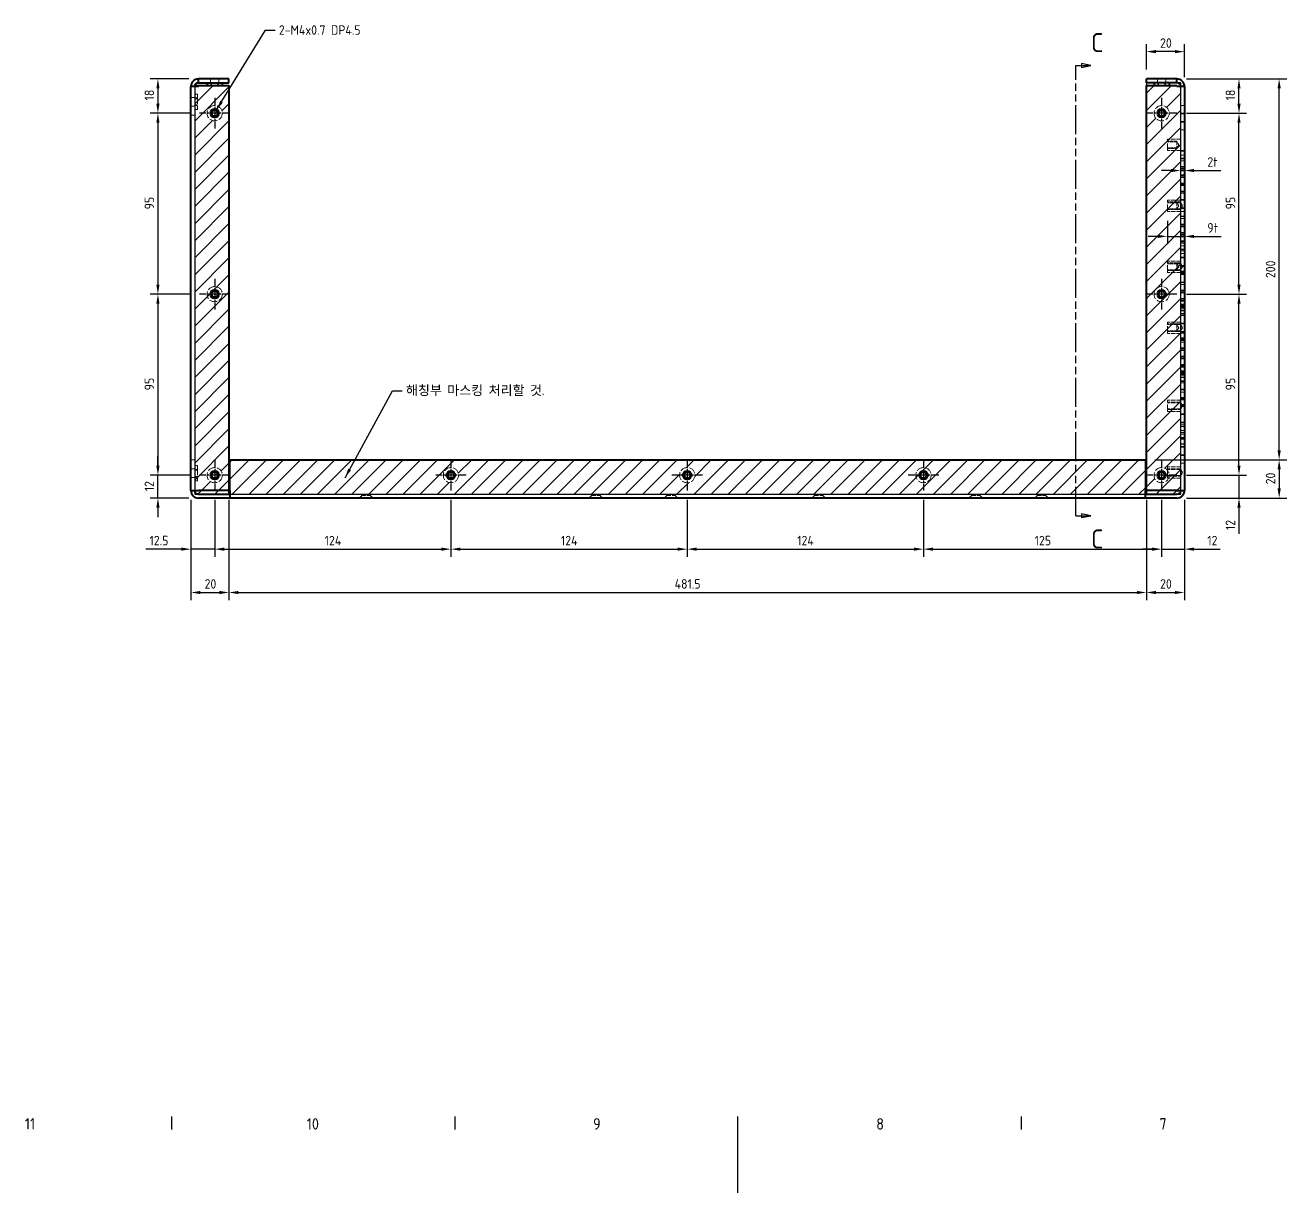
# Model space of a CAD drawing. Header units: millimetres. Extents: x 0 to 2378, y 0 to 1682.
# Drawn here: x 815 to 1477, y 0 to 613 of the extents above; entities that cross this region are included whole.
import ezdxf

# ---------------------------------------------------------------- set-up
doc = ezdxf.new("R2010")
doc.units = ezdxf.units.MM
doc.header["$LTSCALE"] = 2
for name, pattern in [('CHAIN', [0.3543, 0.2362, -0.0295, 0.0591, -0.0295]), ('DASHED', [0.2067, 0.1654, -0.0413]), ('DOUBLE_DASH_CHAIN', [1.2403, 0.6614, -0.0827, 0.1654, -0.0827, 0.1654, -0.0827])]:
    doc.linetypes.add(name, pattern=pattern)
doc.layers.get('0').update_dxf_attribs({"color": 3, "lineweight": 25})
for name, color, linetype, lineweight in [('가려진 것(ISO)', 2, 'DASHED', 18), ('가시적인 것(ISO)', 3, 'Continuous', 40), ('가시적인 좁은 것(ISO)', 3, 'Continuous', 35), ('경계(ISO)', 7, 'Continuous', 25), ('기호(ISO)', 5, 'Continuous', 25), ('단면선(ISO)', 7, 'CHAIN', 25), ('스케치 형상(ISO)', 3, 'Continuous', 25), ('중심 표식(ISO)', 1, 'Continuous', 25), ('치수(ISO)', 2, 'Continuous', 25), ('해치(ISO)', 7, 'Continuous', 18)]:
    doc.layers.add(name, color=color, linetype=linetype, lineweight=lineweight)
doc.styles.add('문자 텍스트_PSTEK_POSCO', font='isocp.shx')
doc.styles.add('부품번호텍스트_PSTEK_POSCO', font='isocp.shx')
doc.styles.add('치수 텍스트_PSTEK_POSCO', font='isocp.shx')
doc.dimstyles.new('치수_PSTEK_POSCO', dxfattribs={"dimscale": 2, "dimtxt": 2.5, "dimasz": 2.5, "dimexe": 2, "dimexo": 2.5, "dimgap": 1, "dimtad": 1, "dimrnd": 1e-08, "dimdsep": 46, "dimtxsty": '치수 텍스트_PSTEK_POSCO', "dimcen": 0.09, "dimdle": 10, "dimclrd": 7, "dimclre": 7, "dimclrt": 2, "dimadec": 1, "dimazin": 2, "dimtfac": 1, "dimtmove": 0, "dimatfit": 3, "dimfxl": 0, "dimtolj": 1, "dimlwd": -1, "dimlwe": -1, "dimarcsym": 0})
doc.dimstyles.new('치수_PSTEK_POSCO$7', dxfattribs={"dimscale": 2, "dimtxt": 2.5, "dimasz": 2.5, "dimexe": 2, "dimexo": 2.5, "dimgap": 1, "dimtad": 1, "dimrnd": 1e-08, "dimdsep": 46, "dimtxsty": '치수 텍스트_PSTEK_POSCO', "dimcen": 0.09, "dimdle": 10, "dimclrd": 7, "dimclre": 7, "dimclrt": 2, "dimadec": 1, "dimazin": 2, "dimtfac": 1, "dimtmove": 0, "dimatfit": 3, "dimfxl": 0, "dimtolj": 1, "dimlwd": -1, "dimlwe": -1, "dimarcsym": 0})
pattern_1 = [(45, (0, 0), (-4.490128, 4.490128), [])]

# ---------------------------------------------------------------- blocks, each defined once
blk = doc.blocks.new('경계 Default Border')
at = {"layer": '경계(ISO)'}
for p, q in [((445.88, 20), (445.88, 16.6)), ((520.19, 20), (520.19, 16.6)), ((668.81, 20), (668.81, 16.6))]:
    blk.add_line(p, q, dxfattribs=at)
at = {"layer": '경계(ISO)', "flags": 128}
blk.add_lwpolyline([(594.5, 0), (594.5, 20)], dxfattribs=at)
at = {"layer": '경계(ISO)', "color": 2, "char_height": 3, "attachment_point": 7, "style": '문자 텍스트_PSTEK_POSCO'}
for s, insert in [('11', (407.37, 16.6)), ('10', (481.35, 16.57)), ('9', (556.49, 16.57)), ('8', (630.8, 16.57)), ('7', (705.11, 16.59))]:
    blk.add_mtext(s, dxfattribs=dict(at, insert=insert))
blk = doc.blocks.new('*D49')
at = {"layer": 'Defpoints', "color": 0}
for p in [(905.87, 584.72), (884.58, 566.72), (906.37, 566.72)]:
    blk.add_point(p, dxfattribs=at)
at = {"layer": '치수(ISO)', "color": 7}
for p, q in [((900.87, 584.72), (880.58, 584.72)), ((884.58, 579.72), (884.58, 571.72)), ((901.37, 566.72), (880.58, 566.72))]:
    blk.add_line(p, q, dxfattribs=at)
for points in [[(883.75, 579.72), (885.42, 579.72), (884.58, 584.72)], [(883.75, 571.72), (885.42, 571.72), (884.58, 566.72)]]:
    blk.add_solid(points, dxfattribs=at)
at = {"layer": '치수(ISO)', "color": 2, "insert": (880.08, 573.47), "char_height": 5, "attachment_point": 4, "rotation": 90, "style": '치수 텍스트_PSTEK_POSCO'}
blk.add_mtext('\\A1;18', dxfattribs=at)
blk = doc.blocks.new('*D50')
at = {"layer": 'Defpoints', "color": 0}
for p in [(906.37, 566.72), (884.58, 471.72), (906.37, 471.72)]:
    blk.add_point(p, dxfattribs=at)
at = {"layer": '치수(ISO)', "color": 7}
for p, q in [((901.37, 566.72), (880.58, 566.72)), ((884.58, 561.72), (884.58, 476.72)), ((901.37, 471.72), (880.58, 471.72))]:
    blk.add_line(p, q, dxfattribs=at)
for points in [[(883.75, 561.72), (885.42, 561.72), (884.58, 566.72)], [(883.75, 476.72), (885.42, 476.72), (884.58, 471.72)]]:
    blk.add_solid(points, dxfattribs=at)
at = {"layer": '치수(ISO)', "color": 2, "insert": (880.08, 516.26), "char_height": 5, "attachment_point": 4, "rotation": 90, "style": '치수 텍스트_PSTEK_POSCO'}
blk.add_mtext('\\A1;95', dxfattribs=at)
blk = doc.blocks.new('*D51')
at = {"layer": 'Defpoints', "color": 0}
for p in [(906.37, 471.72), (884.58, 376.72), (906.37, 376.72)]:
    blk.add_point(p, dxfattribs=at)
at = {"layer": '치수(ISO)', "color": 7}
for p, q in [((901.37, 471.72), (880.58, 471.72)), ((884.58, 466.72), (884.58, 381.72)), ((901.37, 376.72), (880.58, 376.72))]:
    blk.add_line(p, q, dxfattribs=at)
for points in [[(883.75, 466.72), (885.42, 466.72), (884.58, 471.72)], [(883.75, 381.72), (885.42, 381.72), (884.58, 376.72)]]:
    blk.add_solid(points, dxfattribs=at)
at = {"layer": '치수(ISO)', "color": 2, "insert": (880.08, 421.26), "char_height": 5, "attachment_point": 4, "rotation": 90, "style": '치수 텍스트_PSTEK_POSCO'}
blk.add_mtext('\\A1;95', dxfattribs=at)
blk = doc.blocks.new('*D52')
at = {"layer": 'Defpoints', "color": 0}
for p in [(884.58, 376.72), (906.37, 376.72), (905.87, 364.72)]:
    blk.add_point(p, dxfattribs=at)
at = {"layer": '치수(ISO)', "color": 7}
for p, q in [((884.58, 381.72), (884.58, 386.72)), ((901.37, 376.72), (880.58, 376.72)), ((884.58, 364.72), (884.58, 376.72)), ((900.87, 364.72), (880.58, 364.72)), ((884.58, 359.72), (884.58, 354.72))]:
    blk.add_line(p, q, dxfattribs=at)
for points in [[(883.75, 381.72), (885.42, 381.72), (884.58, 376.72)], [(883.75, 359.72), (885.42, 359.72), (884.58, 364.72)]]:
    blk.add_solid(points, dxfattribs=at)
at = {"layer": '치수(ISO)', "color": 2, "insert": (880.08, 368.32), "char_height": 5, "attachment_point": 4, "rotation": 90, "style": '치수 텍스트_PSTEK_POSCO'}
blk.add_mtext('\\A1;12', dxfattribs=at)
blk = doc.blocks.new('*D53')
at = {"layer": 'Defpoints', "color": 0}
for p in [(901.87, 368.72), (914.37, 368.72), (914.37, 337.87)]:
    blk.add_point(p, dxfattribs=at)
at = {"layer": '치수(ISO)', "color": 7}
for p, q in [((901.87, 363.72), (901.87, 333.87)), ((914.37, 363.72), (914.37, 333.87)), ((896.87, 337.87), (878.16, 337.87)), ((914.37, 337.87), (901.87, 337.87)), ((919.37, 337.87), (924.37, 337.87))]:
    blk.add_line(p, q, dxfattribs=at)
for points in [[(896.87, 338.71), (896.87, 337.04), (901.87, 337.87)], [(919.37, 338.71), (919.37, 337.04), (914.37, 337.87)]]:
    blk.add_solid(points, dxfattribs=at)
at = {"layer": '치수(ISO)', "color": 2, "insert": (880.16, 342.37), "char_height": 5, "attachment_point": 4, "style": '치수 텍스트_PSTEK_POSCO'}
blk.add_mtext('\\A1;12.5', dxfattribs=at)
blk = doc.blocks.new('*D54')
at = {"layer": 'Defpoints', "color": 0}
for p in [(914.37, 368.72), (1038.37, 368.72), (1038.37, 337.87)]:
    blk.add_point(p, dxfattribs=at)
at = {"layer": '치수(ISO)', "color": 7}
for p, q in [((914.37, 363.72), (914.37, 333.87)), ((1038.37, 363.72), (1038.37, 333.87)), ((919.37, 337.87), (1033.37, 337.87))]:
    blk.add_line(p, q, dxfattribs=at)
for points in [[(919.37, 338.71), (919.37, 337.04), (914.37, 337.87)], [(1033.37, 338.71), (1033.37, 337.04), (1038.37, 337.87)]]:
    blk.add_solid(points, dxfattribs=at)
at = {"layer": '치수(ISO)', "color": 2, "insert": (972.12, 342.37), "char_height": 5, "attachment_point": 4, "style": '치수 텍스트_PSTEK_POSCO'}
blk.add_mtext('\\A1;124', dxfattribs=at)
blk = doc.blocks.new('*D55')
at = {"layer": 'Defpoints', "color": 0}
for p in [(1038.37, 368.72), (1162.37, 368.72), (1162.37, 337.87)]:
    blk.add_point(p, dxfattribs=at)
at = {"layer": '치수(ISO)', "color": 7}
for p, q in [((1038.37, 363.72), (1038.37, 333.87)), ((1162.37, 363.72), (1162.37, 333.87)), ((1043.37, 337.87), (1157.37, 337.87))]:
    blk.add_line(p, q, dxfattribs=at)
for points in [[(1043.37, 338.71), (1043.37, 337.04), (1038.37, 337.87)], [(1157.37, 338.71), (1157.37, 337.04), (1162.37, 337.87)]]:
    blk.add_solid(points, dxfattribs=at)
at = {"layer": '치수(ISO)', "color": 2, "insert": (1096.12, 342.37), "char_height": 5, "attachment_point": 4, "style": '치수 텍스트_PSTEK_POSCO'}
blk.add_mtext('\\A1;124', dxfattribs=at)
blk = doc.blocks.new('*D56')
at = {"layer": 'Defpoints', "color": 0}
for p in [(1162.37, 368.72), (1286.37, 368.72), (1286.37, 337.87)]:
    blk.add_point(p, dxfattribs=at)
at = {"layer": '치수(ISO)', "color": 7}
for p, q in [((1162.37, 363.72), (1162.37, 333.87)), ((1286.37, 363.72), (1286.37, 333.87)), ((1167.37, 337.87), (1281.37, 337.87))]:
    blk.add_line(p, q, dxfattribs=at)
for points in [[(1167.37, 338.71), (1167.37, 337.04), (1162.37, 337.87)], [(1281.37, 338.71), (1281.37, 337.04), (1286.37, 337.87)]]:
    blk.add_solid(points, dxfattribs=at)
at = {"layer": '치수(ISO)', "color": 2, "insert": (1220.12, 342.37), "char_height": 5, "attachment_point": 4, "style": '치수 텍스트_PSTEK_POSCO'}
blk.add_mtext('\\A1;124', dxfattribs=at)
blk = doc.blocks.new('*D57')
at = {"layer": 'Defpoints', "color": 0}
for p in [(1286.37, 368.72), (1411.37, 368.72), (1411.37, 337.87)]:
    blk.add_point(p, dxfattribs=at)
at = {"layer": '치수(ISO)', "color": 7}
for p, q in [((1286.37, 363.72), (1286.37, 333.87)), ((1411.37, 363.72), (1411.37, 333.87)), ((1291.37, 337.87), (1406.37, 337.87))]:
    blk.add_line(p, q, dxfattribs=at)
for points in [[(1291.37, 338.71), (1291.37, 337.04), (1286.37, 337.87)], [(1406.37, 338.71), (1406.37, 337.04), (1411.37, 337.87)]]:
    blk.add_solid(points, dxfattribs=at)
at = {"layer": '치수(ISO)', "color": 2, "insert": (1344.77, 342.37), "char_height": 5, "attachment_point": 4, "style": '치수 텍스트_PSTEK_POSCO'}
blk.add_mtext('\\A1;125', dxfattribs=at)
blk = doc.blocks.new('*D58')
at = {"layer": 'Defpoints', "color": 0}
for p in [(1419.37, 376.72), (1451.98, 376.72), (1419.37, 364.72)]:
    blk.add_point(p, dxfattribs=at)
at = {"layer": '치수(ISO)', "color": 7}
for p, q in [((1451.98, 381.72), (1451.98, 386.72)), ((1424.37, 376.72), (1455.98, 376.72)), ((1451.98, 376.72), (1451.98, 364.72)), ((1424.37, 364.72), (1455.98, 364.72)), ((1451.98, 359.72), (1451.98, 345.92))]:
    blk.add_line(p, q, dxfattribs=at)
for points in [[(1451.15, 381.72), (1452.81, 381.72), (1451.98, 376.72)], [(1451.15, 359.72), (1452.81, 359.72), (1451.98, 364.72)]]:
    blk.add_solid(points, dxfattribs=at)
at = {"layer": '치수(ISO)', "color": 2, "insert": (1447.48, 347.92), "char_height": 5, "attachment_point": 4, "rotation": 90, "style": '치수 텍스트_PSTEK_POSCO'}
blk.add_mtext('\\A1;12', dxfattribs=at)
blk = doc.blocks.new('*D59')
at = {"layer": 'Defpoints', "color": 0}
for p in [(1419.37, 471.72), (1451.98, 471.72), (1419.37, 376.72)]:
    blk.add_point(p, dxfattribs=at)
at = {"layer": '치수(ISO)', "color": 7}
for p, q in [((1424.37, 471.72), (1455.98, 471.72)), ((1451.98, 381.72), (1451.98, 466.72)), ((1424.37, 376.72), (1455.98, 376.72))]:
    blk.add_line(p, q, dxfattribs=at)
for points in [[(1451.15, 466.72), (1452.81, 466.72), (1451.98, 471.72)], [(1451.15, 381.72), (1452.81, 381.72), (1451.98, 376.72)]]:
    blk.add_solid(points, dxfattribs=at)
at = {"layer": '치수(ISO)', "color": 2, "insert": (1447.48, 421.26), "char_height": 5, "attachment_point": 4, "rotation": 90, "style": '치수 텍스트_PSTEK_POSCO'}
blk.add_mtext('\\A1;95', dxfattribs=at)
blk = doc.blocks.new('*D60')
at = {"layer": 'Defpoints', "color": 0}
for p in [(1419.37, 566.72), (1451.98, 566.72), (1419.37, 471.72)]:
    blk.add_point(p, dxfattribs=at)
at = {"layer": '치수(ISO)', "color": 7}
for p, q in [((1424.37, 566.72), (1455.98, 566.72)), ((1451.98, 476.72), (1451.98, 561.72)), ((1424.37, 471.72), (1455.98, 471.72))]:
    blk.add_line(p, q, dxfattribs=at)
for points in [[(1451.15, 561.72), (1452.81, 561.72), (1451.98, 566.72)], [(1451.15, 476.72), (1452.81, 476.72), (1451.98, 471.72)]]:
    blk.add_solid(points, dxfattribs=at)
at = {"layer": '치수(ISO)', "color": 2, "insert": (1447.48, 516.26), "char_height": 5, "attachment_point": 4, "rotation": 90, "style": '치수 텍스트_PSTEK_POSCO'}
blk.add_mtext('\\A1;95', dxfattribs=at)
blk = doc.blocks.new('*D61')
at = {"layer": 'Defpoints', "color": 0}
for p in [(1419.37, 584.72), (1451.98, 584.72), (1419.37, 566.72)]:
    blk.add_point(p, dxfattribs=at)
at = {"layer": '치수(ISO)', "color": 7}
for p, q in [((1424.37, 584.72), (1455.98, 584.72)), ((1451.98, 571.72), (1451.98, 579.72)), ((1424.37, 566.72), (1455.98, 566.72))]:
    blk.add_line(p, q, dxfattribs=at)
for points in [[(1451.15, 579.72), (1452.81, 579.72), (1451.98, 584.72)], [(1451.15, 571.72), (1452.81, 571.72), (1451.98, 566.72)]]:
    blk.add_solid(points, dxfattribs=at)
at = {"layer": '치수(ISO)', "color": 2, "insert": (1447.48, 573.47), "char_height": 5, "attachment_point": 4, "rotation": 90, "style": '치수 텍스트_PSTEK_POSCO'}
blk.add_mtext('\\A1;18', dxfattribs=at)
blk = doc.blocks.new('*D62')
at = {"layer": 'Defpoints', "color": 0}
for p in [(1402.87, 384.72), (1419.37, 364.72), (1473.05, 364.72)]:
    blk.add_point(p, dxfattribs=at)
at = {"layer": '치수(ISO)', "color": 7}
for p, q in [((1407.87, 384.72), (1477.05, 384.72)), ((1473.05, 379.72), (1473.05, 369.72)), ((1424.37, 364.72), (1477.05, 364.72))]:
    blk.add_line(p, q, dxfattribs=at)
for points in [[(1472.22, 379.72), (1473.89, 379.72), (1473.05, 384.72)], [(1472.22, 369.72), (1473.89, 369.72), (1473.05, 364.72)]]:
    blk.add_solid(points, dxfattribs=at)
at = {"layer": '치수(ISO)', "color": 2, "insert": (1468.55, 371.9), "char_height": 5, "attachment_point": 4, "rotation": 90, "style": '치수 텍스트_PSTEK_POSCO'}
blk.add_mtext('\\A1;20', dxfattribs=at)
blk = doc.blocks.new('*D63')
at = {"layer": 'Defpoints', "color": 0}
for p in [(1419.37, 584.72), (1473.05, 584.72), (1402.87, 384.72)]:
    blk.add_point(p, dxfattribs=at)
at = {"layer": '치수(ISO)', "color": 7}
for p, q in [((1424.37, 584.72), (1477.05, 584.72)), ((1473.05, 389.72), (1473.05, 579.72)), ((1407.87, 384.72), (1477.05, 384.72))]:
    blk.add_line(p, q, dxfattribs=at)
for points in [[(1472.22, 579.72), (1473.89, 579.72), (1473.05, 584.72)], [(1472.22, 389.72), (1473.89, 389.72), (1473.05, 384.72)]]:
    blk.add_solid(points, dxfattribs=at)
at = {"layer": '치수(ISO)', "color": 2, "insert": (1468.55, 480.15), "char_height": 5, "attachment_point": 4, "rotation": 90, "style": '치수 텍스트_PSTEK_POSCO'}
blk.add_mtext('\\A1;200', dxfattribs=at)
blk = doc.blocks.new('*D64')
at = {"layer": 'Defpoints', "color": 0}
for p in [(1411.37, 368.72), (1423.37, 368.72), (1411.37, 337.87)]:
    blk.add_point(p, dxfattribs=at)
at = {"layer": '치수(ISO)', "color": 7}
for p, q in [((1411.37, 363.72), (1411.37, 333.87)), ((1423.37, 363.72), (1423.37, 333.87)), ((1406.37, 337.87), (1401.37, 337.87)), ((1411.37, 337.87), (1423.37, 337.87)), ((1428.37, 337.87), (1442.17, 337.87))]:
    blk.add_line(p, q, dxfattribs=at)
for points in [[(1406.37, 338.71), (1406.37, 337.04), (1411.37, 337.87)], [(1428.37, 338.71), (1428.37, 337.04), (1423.37, 337.87)]]:
    blk.add_solid(points, dxfattribs=at)
at = {"layer": '치수(ISO)', "color": 2, "insert": (1435.37, 342.37), "char_height": 5, "attachment_point": 4, "style": '치수 텍스트_PSTEK_POSCO'}
blk.add_mtext('\\A1;12', dxfattribs=at)
blk = doc.blocks.new('*D65')
at = {"layer": 'Defpoints', "color": 0}
for p in [(901.87, 368.72), (921.87, 368.72), (921.87, 315.12)]:
    blk.add_point(p, dxfattribs=at)
at = {"layer": '치수(ISO)', "color": 7}
for p, q in [((901.87, 363.72), (901.87, 311.12)), ((921.87, 363.72), (921.87, 311.12)), ((906.87, 315.12), (916.87, 315.12))]:
    blk.add_line(p, q, dxfattribs=at)
for points in [[(906.87, 315.95), (906.87, 314.29), (901.87, 315.12)], [(916.87, 315.95), (916.87, 314.29), (921.87, 315.12)]]:
    blk.add_solid(points, dxfattribs=at)
at = {"layer": '치수(ISO)', "color": 2, "insert": (909.06, 319.62), "char_height": 5, "attachment_point": 4, "style": '치수 텍스트_PSTEK_POSCO'}
blk.add_mtext('\\A1;20', dxfattribs=at)
blk = doc.blocks.new('*D66')
at = {"layer": 'Defpoints', "color": 0}
for p in [(921.87, 368.72), (1403.37, 368.72), (1403.37, 315.12)]:
    blk.add_point(p, dxfattribs=at)
at = {"layer": '치수(ISO)', "color": 7}
for p, q in [((921.87, 363.72), (921.87, 311.12)), ((1403.37, 363.72), (1403.37, 311.12)), ((926.87, 315.12), (1398.37, 315.12))]:
    blk.add_line(p, q, dxfattribs=at)
for points in [[(926.87, 315.95), (926.87, 314.29), (921.87, 315.12)], [(1398.37, 315.95), (1398.37, 314.29), (1403.37, 315.12)]]:
    blk.add_solid(points, dxfattribs=at)
at = {"layer": '치수(ISO)', "color": 2, "insert": (1155.77, 319.62), "char_height": 5, "attachment_point": 4, "style": '치수 텍스트_PSTEK_POSCO'}
blk.add_mtext('\\A1;481.5', dxfattribs=at)
blk = doc.blocks.new('*D67')
at = {"layer": 'Defpoints', "color": 0}
for p in [(1403.37, 368.72), (1423.37, 368.72), (1423.37, 315.12)]:
    blk.add_point(p, dxfattribs=at)
at = {"layer": '치수(ISO)', "color": 7}
for p, q in [((1403.37, 363.72), (1403.37, 311.12)), ((1423.37, 363.72), (1423.37, 311.12)), ((1408.37, 315.12), (1418.37, 315.12))]:
    blk.add_line(p, q, dxfattribs=at)
for points in [[(1408.37, 315.95), (1408.37, 314.29), (1403.37, 315.12)], [(1418.37, 315.95), (1418.37, 314.29), (1423.37, 315.12)]]:
    blk.add_solid(points, dxfattribs=at)
at = {"layer": '치수(ISO)', "color": 2, "insert": (1410.56, 319.62), "char_height": 5, "attachment_point": 4, "style": '치수 텍스트_PSTEK_POSCO'}
blk.add_mtext('\\A1;20', dxfattribs=at)
blk = doc.blocks.new('*D138')
at = {"layer": 'Defpoints', "color": 0}
for p in [(1421.37, 582.72), (1423.37, 580.72), (1423.37, 536.63)]:
    blk.add_point(p, dxfattribs=at)
at = {"layer": '치수(ISO)', "color": 7}
for p, q in [((1416.37, 536.63), (1411.37, 536.63)), ((1421.37, 536.63), (1423.37, 536.63)), ((1428.37, 536.63), (1442.5, 536.63))]:
    blk.add_line(p, q, dxfattribs=at)
for points in [[(1416.37, 537.47), (1416.37, 535.8), (1421.37, 536.63)], [(1428.37, 537.47), (1428.37, 535.8), (1423.37, 536.63)]]:
    blk.add_solid(points, dxfattribs=at)
at = {"layer": '치수(ISO)', "color": 2, "insert": (1435.37, 541.13), "char_height": 5, "attachment_point": 4, "style": '치수 텍스트_PSTEK_POSCO'}
blk.add_mtext('\\A1;2t', dxfattribs=at)
blk = doc.blocks.new('*D139')
at = {"layer": 'Defpoints', "color": 0}
for p in [(1403.37, 599.06), (1403.37, 584.72), (1423.37, 580.72)]:
    blk.add_point(p, dxfattribs=at)
at = {"layer": '치수(ISO)', "color": 7}
for p, q in [((1403.37, 589.72), (1403.37, 603.06)), ((1423.37, 585.72), (1423.37, 603.06)), ((1418.37, 599.06), (1408.37, 599.06))]:
    blk.add_line(p, q, dxfattribs=at)
for points in [[(1408.37, 599.89), (1408.37, 598.22), (1403.37, 599.06)], [(1418.37, 599.89), (1418.37, 598.22), (1423.37, 599.06)]]:
    blk.add_solid(points, dxfattribs=at)
at = {"layer": '치수(ISO)', "color": 2, "insert": (1410.56, 603.56), "char_height": 5, "attachment_point": 4, "style": '치수 텍스트_PSTEK_POSCO'}
blk.add_mtext('\\A1;20', dxfattribs=at)
blk = doc.blocks.new('*D140')
at = {"layer": 'Defpoints', "color": 0}
for p in [(1414.37, 515.17), (1423.37, 502.05), (1423.37, 497.68)]:
    blk.add_point(p, dxfattribs=at)
at = {"layer": '치수(ISO)', "color": 7}
for p, q in [((1414.37, 510.17), (1414.37, 498.05)), ((1409.37, 502.05), (1404.37, 502.05)), ((1414.37, 502.05), (1423.37, 502.05)), ((1428.37, 502.05), (1442.58, 502.05))]:
    blk.add_line(p, q, dxfattribs=at)
for points in [[(1409.37, 502.89), (1409.37, 501.22), (1414.37, 502.05)], [(1428.37, 502.89), (1428.37, 501.22), (1423.37, 502.05)]]:
    blk.add_solid(points, dxfattribs=at)
at = {"layer": '치수(ISO)', "color": 2, "insert": (1435.37, 506.55), "char_height": 5, "attachment_point": 4, "style": '치수 텍스트_PSTEK_POSCO'}
blk.add_mtext('\\A1;9t', dxfattribs=at)
blk = doc.blocks.new('2dTransSection0')
at = {"layer": '단면선(ISO)', "linetype": 'DOUBLE_DASH_CHAIN', "ltscale": 5.765421}
blk.add_line((683.15, 177.71), (683.15, 295.9), dxfattribs=at)
at = {"layer": '단면선(ISO)', "linetype": 'Continuous'}
for p, q in [((683.15, 292.13), (683.15, 295.9)), ((683.15, 295.9), (684.65, 295.9)), ((687.15, 295.9), (684.65, 296.4)), ((684.65, 296.4), (684.65, 295.4)), ((684.65, 295.9), (687.15, 295.9)), ((684.65, 295.4), (687.15, 295.9)), ((683.15, 177.71), (683.15, 181.49)), ((683.15, 177.71), (684.65, 177.71)), ((687.15, 177.71), (684.65, 178.21)), ((684.65, 178.21), (684.65, 177.21)), ((684.65, 177.71), (687.15, 177.71)), ((684.65, 177.21), (687.15, 177.71))]:
    blk.add_line(p, q, dxfattribs=at)
at = {"layer": '단면선(ISO)', "linetype": 'Continuous', "flags": 128}
for points in [[(684.65, 295.4), (687.15, 295.9)], [(684.65, 177.21), (687.15, 177.71)]]:
    blk.add_lwpolyline(points, dxfattribs=at)
at = {"layer": '단면선(ISO)'}
for points in [[(684.65, 295.4), (687.15, 295.9), (684.65, 296.4), (684.65, 295.4)], [(684.65, 177.21), (687.15, 177.71), (684.65, 178.21), (684.65, 177.21)]]:
    blk.add_solid(points, dxfattribs=at)
at = {"layer": '단면선(ISO)', "char_height": 5, "attachment_point": 7, "style": '부품번호텍스트_PSTEK_POSCO'}
for insert in [(687.17, 299.4), (687.17, 169.11)]:
    blk.add_mtext('C', dxfattribs=dict(at, insert=insert))

msp = doc.modelspace()

# ---------------------------------------------------------------- hatches: boundary and pattern name
at = {"layer": '해치(ISO)'}
h = msp.add_hatch(dxfattribs=at)
h.set_pattern_fill('ANSI31', color=1, scale=50.8, style=0)
h.set_pattern_definition(pattern_1)
edge = h.paths.add_edge_path(flags=0)
edge.add_arc((914.371, 376.72), 4, 0, 360)
edge = h.paths.add_edge_path(flags=0)
edge.add_arc((914.371, 566.72), 4, 0, 360)
h.paths.add_polyline_path([(921.871, 581.305), (903.871, 581.305), (903.871, 366.72), (921.871, 366.72)])
h = msp.add_hatch(dxfattribs=at)
h.set_pattern_fill('ANSI31', color=1, scale=50.8, style=0)
h.set_pattern_definition(pattern_1)
edge = h.paths.add_edge_path(flags=0)
edge.add_arc((1411.371, 566.72), 4, 0, 360)
edge = h.paths.add_edge_path(flags=0)
edge.add_arc((1411.371, 376.72), 4, 0, 360)
h.paths.add_polyline_path([(1403.371, 581.305), (1403.371, 366.72), (1421.371, 366.72), (1421.371, 580.72), (1419.371, 580.72), (1419.371, 581.305)])
h = msp.add_hatch(dxfattribs=at)
h.set_pattern_fill('ANSI31', color=1, scale=50.8, style=0)
h.set_pattern_definition(pattern_1)
edge = h.paths.add_edge_path(flags=0)
edge.add_arc((1162.371, 376.72), 4, 0, 360)
edge = h.paths.add_edge_path(flags=0)
edge.add_arc((1038.371, 376.72), 4, 0, 360)
h.paths.add_polyline_path([(921.871, 366.72), (1403.371, 366.72), (1403.371, 384.72), (921.871, 384.72)])

# ---------------------------------------------------------------- linework, layer by layer
at = {"layer": '가려진 것(ISO)', "ltscale": 1.904597}
for p, q in [((912.121, 582.72), (912.121, 584.72)), ((916.621, 582.72), (916.621, 584.72)), ((1409.121, 582.72), (1409.121, 584.72)), ((1413.621, 582.72), (1413.621, 584.72)), ((903.871, 574.97), (901.871, 574.97)), ((903.871, 570.47), (901.871, 570.47)), ((1421.371, 570.72), (1423.371, 570.72)), ((901.871, 565.72), (903.871, 565.72)), ((1421.371, 566.72), (1423.371, 566.72)), ((1421.371, 566.39), (1423.371, 566.39)), ((1421.371, 562.39), (1423.371, 562.39)), ((1421.371, 562.06), (1423.371, 562.06)), ((1421.371, 558.06), (1423.371, 558.06)), ((1421.371, 547.07), (1423.371, 547.07)), ((1423.371, 546.72), (1421.371, 546.72)), ((1423.371, 544.72), (1421.371, 544.72)), ((1421.371, 543.07), (1423.371, 543.07)), ((1421.371, 542.74), (1423.371, 542.74)), ((1421.371, 541.72), (1423.371, 541.72)), ((1421.371, 538.74), (1423.371, 538.74)), ((1421.371, 538.41), (1423.371, 538.41)), ((1421.371, 537.72), (1423.371, 537.72)), ((1421.371, 537.39), (1423.371, 537.39)), ((1421.371, 534.41), (1423.371, 534.41)), ((1421.371, 534.08), (1423.371, 534.08)), ((1421.371, 533.39), (1423.371, 533.39)), ((1421.371, 533.06), (1423.371, 533.06)), ((1421.371, 530.08), (1423.371, 530.08)), ((1421.371, 529.75), (1423.371, 529.75)), ((1423.371, 529.72), (1421.371, 529.72)), ((1421.371, 529.06), (1423.371, 529.06)), ((1421.371, 528.73), (1423.371, 528.73)), ((1423.371, 528.72), (1421.371, 528.72)), ((1421.371, 525.75), (1423.371, 525.75)), ((1421.371, 525.42), (1423.371, 525.42)), ((1421.371, 524.73), (1423.371, 524.73)), ((1423.371, 524.7), (1421.371, 524.7)), ((1421.371, 520.12), (1419.371, 520.12)), ((1421.371, 519.741), (1419.371, 519.741)), ((1421.371, 516.499), (1419.371, 516.499)), ((1421.371, 521.42), (1423.371, 521.42)), ((1421.371, 521.09), (1423.371, 521.09)), ((1421.371, 517.09), (1423.371, 517.09)), ((1421.371, 516.76), (1423.371, 516.76)), ((1419.371, 516.12), (1421.371, 516.12)), ((1423.371, 515.12), (1421.371, 515.12)), ((1421.371, 512.76), (1423.371, 512.76)), ((1421.371, 512.43), (1423.371, 512.43)), ((1421.371, 511.41), (1423.371, 511.41)), ((1421.371, 508.43), (1423.371, 508.43)), ((1421.371, 508.1), (1423.371, 508.1)), ((1421.371, 507.41), (1423.371, 507.41)), ((1421.371, 507.08), (1423.371, 507.08)), ((1421.371, 504.1), (1423.371, 504.1)), ((1421.371, 503.77), (1423.371, 503.77)), ((1421.371, 503.08), (1423.371, 503.08)), ((1421.371, 502.75), (1423.371, 502.75)), ((1421.371, 499.77), (1423.371, 499.77)), ((1421.371, 499.44), (1423.371, 499.44)), ((1421.371, 498.75), (1423.371, 498.75)), ((1421.371, 498.42), (1423.371, 498.42)), ((1423.371, 497.12), (1421.371, 497.12)), ((1421.371, 495.44), (1423.371, 495.44)), ((1421.371, 495.11), (1423.371, 495.11)), ((1421.371, 494.42), (1423.371, 494.42)), ((1423.371, 493.1), (1421.371, 493.1)), ((1421.371, 491.11), (1423.371, 491.11)), ((1421.371, 490.78), (1423.371, 490.78)), ((1421.371, 488.12), (1419.371, 488.12)), ((1421.371, 487.741), (1419.371, 487.741)), ((1421.371, 484.499), (1419.371, 484.499)), ((1419.371, 484.12), (1421.371, 484.12)), ((1421.371, 486.78), (1423.371, 486.78)), ((1423.371, 486.53), (1421.371, 486.53)), ((1421.371, 486.45), (1423.371, 486.45)), ((1421.371, 486.259), (1423.371, 486.259)), ((1421.371, 483.8), (1423.371, 483.8)), ((1421.371, 483.53), (1423.371, 483.53)), ((1423.371, 483.52), (1421.371, 483.52)), ((1421.371, 482.97), (1423.371, 482.97)), ((1421.371, 482.45), (1423.371, 482.45)), ((1421.371, 482.12), (1423.371, 482.12)), ((1421.371, 478.12), (1423.371, 478.12)), ((1421.371, 477.79), (1423.371, 477.79)), ((1421.371, 476.77), (1423.371, 476.77)), ((1421.371, 473.79), (1423.371, 473.79)), ((1421.371, 473.46), (1423.371, 473.46)), ((1421.371, 472.77), (1423.371, 472.77)), ((1421.371, 472.44), (1423.371, 472.44)), ((1421.371, 469.46), (1423.371, 469.46)), ((1421.371, 469.13), (1423.371, 469.13)), ((1421.371, 468.44), (1423.371, 468.44)), ((1421.371, 468.11), (1423.371, 468.11)), ((1421.371, 466.47), (1423.371, 466.47)), ((1423.371, 465.91), (1421.371, 465.91)), ((1421.371, 465.639), (1423.371, 465.639)), ((1423.371, 465.52), (1421.371, 465.52)), ((1421.371, 465.13), (1423.371, 465.13)), ((1421.371, 464.8), (1423.371, 464.8)), ((1421.371, 464.11), (1423.371, 464.11)), ((1421.371, 463.18), (1423.371, 463.18)), ((1421.371, 462.91), (1423.371, 462.91)), ((1423.371, 461.5), (1421.371, 461.5)), ((1421.371, 460.8), (1423.371, 460.8)), ((1421.371, 460.47), (1423.371, 460.47)), ((1421.371, 456.12), (1419.371, 456.12)), ((1421.371, 455.741), (1419.371, 455.741)), ((1421.371, 452.499), (1419.371, 452.499)), ((1419.371, 452.12), (1421.371, 452.12)), ((1421.371, 456.47), (1423.371, 456.47)), ((1421.371, 456.14), (1423.371, 456.14)), ((1421.371, 452.14), (1423.371, 452.14)), ((1423.371, 451.92), (1421.371, 451.92)), ((1421.371, 451.81), (1423.371, 451.81)), ((1423.371, 451.53), (1421.371, 451.53)), ((1421.371, 451.259), (1423.371, 451.259)), ((1421.371, 448.8), (1423.371, 448.8)), ((1421.371, 448.53), (1423.371, 448.53)), ((1421.371, 447.97), (1423.371, 447.97)), ((1421.371, 447.81), (1423.371, 447.81)), ((1421.371, 447.48), (1423.371, 447.48)), ((1421.371, 446.46), (1423.371, 446.46)), ((1421.371, 443.48), (1423.371, 443.48)), ((1421.371, 443.15), (1423.371, 443.15)), ((1421.371, 442.46), (1423.371, 442.46)), ((1421.371, 442.13), (1423.371, 442.13)), ((1421.371, 439.15), (1423.371, 439.15)), ((1421.371, 438.82), (1423.371, 438.82)), ((1421.371, 438.13), (1423.371, 438.13)), ((1421.371, 437.8), (1423.371, 437.8)), ((1421.371, 434.82), (1423.371, 434.82)), ((1421.371, 434.49), (1423.371, 434.49)), ((1423.371, 433.92), (1421.371, 433.92)), ((1421.371, 433.8), (1423.371, 433.8)), ((1421.371, 433.47), (1423.371, 433.47)), ((1421.371, 431.47), (1423.371, 431.47)), ((1423.371, 430.91), (1421.371, 430.91)), ((1421.371, 430.639), (1423.371, 430.639)), ((1421.371, 430.49), (1423.371, 430.49)), ((1421.371, 430.16), (1423.371, 430.16)), ((1423.371, 429.9), (1421.371, 429.9)), ((1421.371, 429.47), (1423.371, 429.47)), ((1421.371, 429.14), (1423.371, 429.14)), ((1421.371, 428.18), (1423.371, 428.18)), ((1421.371, 427.91), (1423.371, 427.91)), ((1421.371, 426.16), (1423.371, 426.16)), ((1421.371, 425.83), (1423.371, 425.83)), ((1421.371, 425.14), (1423.371, 425.14)), ((1421.371, 421.83), (1423.371, 421.83)), ((1421.371, 421.5), (1423.371, 421.5)), ((1423.371, 420.32), (1421.371, 420.32)), ((1421.371, 417.5), (1423.371, 417.5)), ((1421.371, 417.17), (1423.371, 417.17)), ((1423.371, 416.53), (1421.371, 416.53)), ((1421.371, 416.259), (1423.371, 416.259)), ((1421.371, 413.8), (1423.371, 413.8)), ((1421.371, 413.53), (1423.371, 413.53)), ((1421.371, 413.17), (1423.371, 413.17)), ((1421.371, 412.97), (1423.371, 412.97)), ((1421.371, 412.84), (1423.371, 412.84)), ((1421.371, 408.84), (1423.371, 408.84)), ((1421.371, 408.51), (1423.371, 408.51)), ((1421.371, 404.51), (1423.371, 404.51)), ((1421.371, 404.18), (1423.371, 404.18)), ((1421.371, 403.16), (1423.371, 403.16)), ((1423.371, 402.32), (1421.371, 402.32)), ((1421.371, 400.18), (1423.371, 400.18)), ((1421.371, 399.16), (1423.371, 399.16)), ((1423.371, 398.3), (1421.371, 398.3)), ((1421.371, 396.47), (1423.371, 396.47)), ((1423.371, 395.91), (1421.371, 395.91)), ((1421.371, 395.72), (1423.371, 395.72)), ((1421.371, 395.639), (1423.371, 395.639)), ((1421.371, 393.18), (1423.371, 393.18)), ((1421.371, 392.91), (1423.371, 392.91)), ((1421.371, 391.72), (1423.371, 391.72)), ((1421.371, 391.39), (1423.371, 391.39)), ((901.871, 384.72), (903.871, 384.72)), ((1421.371, 387.39), (1423.371, 387.39)), ((1421.371, 387.06), (1423.371, 387.06)), ((903.871, 379.97), (901.871, 379.97)), ((1421.371, 383.06), (1423.371, 383.06)), ((903.871, 375.47), (901.871, 375.47))]:
    msp.add_line(p, q, dxfattribs=at)
at = {"layer": '가려진 것(ISO)', "ltscale": 1.428422}
for p, q in [((912.371, 582.72), (912.371, 581.22)), ((912.75, 582.72), (912.75, 581.22)), ((915.992, 582.72), (915.992, 581.22)), ((916.371, 581.22), (916.371, 582.72)), ((1409.371, 582.72), (1409.371, 581.22)), ((1409.75, 582.72), (1409.75, 581.22)), ((1412.992, 582.72), (1412.992, 581.22)), ((1413.371, 581.22), (1413.371, 582.72)), ((903.871, 576.72), (905.371, 576.72)), ((905.371, 574.72), (903.871, 574.72)), ((903.871, 574.341), (905.371, 574.341)), ((903.871, 571.099), (905.371, 571.099)), ((903.871, 570.72), (905.371, 570.72)), ((903.871, 568.72), (905.371, 568.72)), ((903.871, 381.72), (905.371, 381.72)), ((905.371, 379.72), (903.871, 379.72)), ((903.871, 379.341), (905.371, 379.341)), ((903.871, 376.099), (905.371, 376.099)), ((903.871, 375.72), (905.371, 375.72)), ((903.871, 373.72), (905.371, 373.72))]:
    msp.add_line(p, q, dxfattribs=at)
at = {"layer": '가려진 것(ISO)', "ltscale": 13.149244}
for p, q in [((903.871, 580.72), (903.871, 368.72)), ((1421.371, 368.72), (1421.371, 580.72))]:
    msp.add_line(p, q, dxfattribs=at)
at = {"layer": '가려진 것(ISO)', "ltscale": 15.198803}
for p, q in [((905.371, 576.72), (905.371, 568.72)), ((918.371, 581.22), (910.371, 581.22)), ((1415.371, 581.22), (1407.371, 581.22)), ((905.371, 381.72), (905.371, 373.72))]:
    msp.add_line(p, q, dxfattribs=at)
at = {"layer": '가려진 것(ISO)', "ltscale": 0.081599}
for p, q in [((910.371, 581.305), (910.371, 581.22)), ((918.371, 581.305), (918.371, 581.22)), ((1407.371, 581.305), (1407.371, 581.22)), ((1415.371, 581.305), (1415.371, 581.22))]:
    msp.add_line(p, q, dxfattribs=at)
at = {"layer": '가려진 것(ISO)', "ltscale": 11.209118}
for p, q in [((1414.371, 547.17), (1414.371, 553.07)), ((1414.371, 515.17), (1414.371, 521.07)), ((1414.371, 483.17), (1414.371, 489.07)), ((1414.371, 451.17), (1414.371, 457.07)), ((1414.371, 410.17), (1414.371, 416.07)), ((1414.371, 375.17), (1414.371, 381.07))]:
    msp.add_line(p, q, dxfattribs=at)
at = {"layer": '가려진 것(ISO)', "ltscale": 6.666338}
for p, q in [((1421.371, 553.07), (1414.371, 553.07)), ((1421.371, 547.17), (1414.371, 547.17)), ((1421.371, 521.07), (1414.371, 521.07)), ((1421.371, 515.17), (1414.371, 515.17)), ((1421.371, 489.07), (1414.371, 489.07)), ((1421.371, 483.17), (1414.371, 483.17)), ((1421.371, 457.07), (1414.371, 457.07)), ((1421.371, 451.17), (1414.371, 451.17)), ((1421.371, 416.07), (1414.371, 416.07)), ((1421.371, 415.12), (1414.371, 415.12)), ((1421.371, 414.741), (1414.371, 414.741)), ((1421.371, 411.499), (1414.371, 411.499)), ((1414.371, 411.12), (1421.371, 411.12)), ((1421.371, 410.17), (1414.371, 410.17)), ((1421.371, 381.07), (1414.371, 381.07)), ((1421.371, 380.12), (1414.371, 380.12)), ((1421.371, 379.741), (1414.371, 379.741)), ((1421.371, 376.499), (1414.371, 376.499)), ((1414.371, 376.12), (1421.371, 376.12)), ((1421.371, 375.17), (1414.371, 375.17))]:
    msp.add_line(p, q, dxfattribs=at)
at = {"layer": '가려진 것(ISO)', "ltscale": 4.761642}
for p, q in [((1419.371, 552.12), (1414.371, 552.12)), ((1419.371, 551.741), (1414.371, 551.741)), ((1419.371, 548.499), (1414.371, 548.499)), ((1414.371, 548.12), (1419.371, 548.12)), ((1419.371, 520.12), (1414.371, 520.12)), ((1419.371, 519.741), (1414.371, 519.741)), ((1419.371, 516.499), (1414.371, 516.499)), ((1414.371, 516.12), (1419.371, 516.12)), ((1419.371, 488.12), (1414.371, 488.12)), ((1419.371, 487.741), (1414.371, 487.741)), ((1419.371, 484.499), (1414.371, 484.499)), ((1414.371, 484.12), (1419.371, 484.12)), ((1419.371, 456.12), (1414.371, 456.12)), ((1419.371, 455.741), (1414.371, 455.741)), ((1419.371, 452.499), (1414.371, 452.499)), ((1414.371, 452.12), (1419.371, 452.12))]:
    msp.add_line(p, q, dxfattribs=at)
at = {"layer": '가려진 것(ISO)', "ltscale": 5.983681}
for p, q in [((1419.371, 552.12), (1419.371, 548.12)), ((1419.371, 520.12), (1419.371, 516.12)), ((1419.371, 488.12), (1419.371, 484.12)), ((1419.371, 456.12), (1419.371, 452.12))]:
    msp.add_line(p, q, dxfattribs=at)
at = {"layer": '가려진 것(ISO)', "ltscale": 1.800898}
for p, q in [((1420.345, 550.12), (1419.371, 551.741)), ((1420.345, 550.12), (1419.371, 548.499)), ((1420.345, 518.12), (1419.371, 519.741)), ((1420.345, 518.12), (1419.371, 516.499)), ((1422.345, 518.12), (1421.371, 519.741)), ((1422.345, 518.12), (1421.371, 516.499)), ((1420.345, 486.12), (1419.371, 487.741)), ((1420.345, 486.12), (1419.371, 484.499)), ((1422.345, 486.12), (1421.371, 487.741)), ((1422.345, 486.12), (1421.371, 484.499)), ((1420.345, 454.12), (1419.371, 455.741)), ((1420.345, 454.12), (1419.371, 452.499)), ((1422.345, 454.12), (1421.371, 455.741)), ((1422.345, 454.12), (1421.371, 452.499)), ((1422.345, 413.12), (1421.371, 414.741)), ((1422.345, 413.12), (1421.371, 411.499)), ((1422.345, 378.12), (1421.371, 379.741)), ((1422.345, 378.12), (1421.371, 376.499))]:
    msp.add_line(p, q, dxfattribs=at)
at = {"layer": '가려진 것(ISO)', "ltscale": 13.059691}
msp.add_line((922.371, 366.72), (1402.871, 366.72), dxfattribs=at)
at = {"layer": '가려진 것(ISO)', "ltscale": 1.68343}
for p, q in [((991.621, 365.97), (990.371, 364.72)), ((996.121, 365.97), (997.371, 364.72)), ((1112.121, 365.97), (1110.871, 364.72)), ((1116.621, 365.97), (1117.871, 364.72)), ((1151.621, 365.97), (1150.371, 364.72)), ((1156.121, 365.97), (1157.371, 364.72)), ((1229.121, 365.97), (1227.871, 364.72)), ((1233.621, 365.97), (1234.871, 364.72)), ((1311.621, 365.97), (1310.371, 364.72)), ((1316.121, 365.97), (1317.371, 364.72)), ((1346.121, 365.97), (1344.871, 364.72)), ((1350.621, 365.97), (1351.871, 364.72))]:
    msp.add_line(p, q, dxfattribs=at)
at = {"layer": '가려진 것(ISO)', "ltscale": 0.714161}
for p, q in [((991.621, 366.72), (991.621, 365.97)), ((996.121, 366.72), (996.121, 365.97)), ((1112.121, 366.72), (1112.121, 365.97)), ((1116.621, 366.72), (1116.621, 365.97)), ((1151.621, 366.72), (1151.621, 365.97)), ((1156.121, 366.72), (1156.121, 365.97)), ((1229.121, 366.72), (1229.121, 365.97)), ((1233.621, 366.72), (1233.621, 365.97)), ((1311.621, 366.72), (1311.621, 365.97)), ((1316.121, 366.72), (1316.121, 365.97)), ((1346.121, 366.72), (1346.121, 365.97)), ((1350.621, 366.72), (1350.621, 365.97))]:
    msp.add_line(p, q, dxfattribs=at)
at = {"layer": '가려진 것(ISO)', "ltscale": 6.731654}
for p, q in [((991.621, 365.97), (996.121, 365.97)), ((1112.121, 365.97), (1116.621, 365.97)), ((1151.621, 365.97), (1156.121, 365.97)), ((1229.121, 365.97), (1233.621, 365.97)), ((1311.621, 365.97), (1316.121, 365.97)), ((1346.121, 365.97), (1350.621, 365.97))]:
    msp.add_line(p, q, dxfattribs=at)
at = {"layer": '가려진 것(ISO)', "ltscale": 12.159042}
for centre in [(914.371, 566.72), (1411.371, 566.72), (914.371, 471.72), (1411.371, 471.72), (914.371, 376.72), (1038.371, 376.72), (1162.371, 376.72), (1286.371, 376.72), (1411.371, 376.72)]:
    msp.add_circle(centre, 4, dxfattribs=at)
at = {"layer": '가시적인 것(ISO)'}
for p, q in [((921.871, 584.72), (905.871, 584.72)), ((905.871, 582.72), (905.871, 584.72)), ((905.871, 582.72), (921.871, 582.72)), ((910.371, 582.72), (910.371, 581.305)), ((918.371, 582.72), (918.371, 581.305)), ((921.871, 582.72), (921.871, 584.72)), ((1419.371, 584.72), (1403.371, 584.72)), ((1403.371, 582.72), (1403.371, 584.72)), ((1419.371, 582.72), (1403.371, 582.72)), ((1407.371, 582.72), (1407.371, 581.305)), ((1415.371, 582.72), (1415.371, 581.305)), ((1419.371, 582.72), (1419.371, 584.72)), ((905.871, 580.72), (901.871, 580.72)), ((901.871, 368.72), (901.871, 580.72)), ((905.871, 580.72), (905.871, 581.305)), ((905.871, 581.305), (921.871, 581.305)), ((921.871, 581.305), (921.871, 368.72)), ((1403.371, 581.305), (1419.371, 581.305)), ((1403.371, 368.72), (1403.371, 581.305)), ((1419.371, 581.305), (1419.371, 580.72)), ((1423.371, 580.72), (1419.371, 580.72)), ((1423.371, 580.72), (1423.371, 368.72)), ((922.371, 368.72), (922.371, 384.72)), ((922.371, 384.72), (1402.871, 384.72)), ((1402.871, 384.72), (1402.871, 368.72)), ((901.871, 368.72), (905.871, 368.72)), ((921.871, 368.72), (905.871, 368.72)), ((905.871, 366.72), (922.371, 366.72)), ((922.371, 364.72), (905.871, 364.72)), ((922.371, 368.72), (922.371, 364.72)), ((1402.871, 364.72), (922.371, 364.72)), ((1402.871, 364.72), (1402.871, 368.72)), ((1402.871, 366.72), (1419.371, 366.72)), ((1419.371, 364.72), (1402.871, 364.72)), ((1419.371, 368.72), (1403.371, 368.72)), ((1419.371, 368.72), (1423.371, 368.72))]:
    msp.add_line(p, q, dxfattribs=at)
for centre, radius in [((914.371, 566.72), 2.25), ((914.371, 566.72), 1.621), ((1411.371, 566.72), 2.25), ((1411.371, 566.72), 1.621), ((914.371, 471.72), 2.25), ((914.371, 471.72), 1.621), ((1411.371, 471.72), 2.25), ((1411.371, 471.72), 1.621), ((914.371, 376.72), 2.25), ((914.371, 376.72), 1.621), ((1038.371, 376.72), 2.25), ((1038.371, 376.72), 1.621), ((1162.371, 376.72), 2.25), ((1162.371, 376.72), 1.621), ((1286.371, 376.72), 2.25), ((1286.371, 376.72), 1.621), ((1411.371, 376.72), 2.25), ((1411.371, 376.72), 1.621)]:
    msp.add_circle(centre, radius, dxfattribs=at)
for centre, radius, start, end in [((905.871, 580.72), 4, 90, 180), ((905.871, 580.72), 2, 90, 180), ((1419.371, 580.72), 4, 0, 90), ((1419.371, 580.72), 2, 0, 90), ((905.871, 368.72), 4, 180, 270), ((905.871, 368.72), 2, 180, 270), ((1419.371, 368.72), 4, 270, 0), ((1419.371, 368.72), 2, 270, 0)]:
    msp.add_arc(centre, radius, start, end, dxfattribs=at)
at = {"layer": '가시적인 좁은 것(ISO)'}
for centre in [(914.371, 566.72), (1411.371, 566.72), (914.371, 471.72), (1411.371, 471.72), (914.371, 376.72), (1038.371, 376.72), (1162.371, 376.72), (1286.371, 376.72), (1411.371, 376.72)]:
    msp.add_arc(centre, 2, 280, 190, dxfattribs=at)
at = {"layer": '스케치 형상(ISO)', "color": 1, "linetype": 'Continuous'}
for p, q in [((1421.371, 582.72), (1403.371, 582.72)), ((1403.371, 582.72), (1403.371, 366.72)), ((1421.371, 366.72), (1421.371, 582.72)), ((921.871, 581.305), (903.871, 581.305)), ((903.871, 581.305), (903.871, 366.72)), ((921.871, 366.72), (921.871, 581.305)), ((1403.371, 384.72), (921.871, 384.72)), ((921.871, 384.72), (921.871, 366.72)), ((1403.371, 366.72), (1403.371, 384.72)), ((903.871, 366.72), (921.871, 366.72)), ((921.871, 366.72), (1403.371, 366.72)), ((1403.371, 366.72), (1421.371, 366.72))]:
    msp.add_line(p, q, dxfattribs=at)
at = {"layer": '중심 표식(ISO)', "linetype": 'CHAIN', "ltscale": 8.88956}
for p, q in [((914.371, 574.72), (914.371, 558.72)), ((1411.371, 574.72), (1411.371, 558.72)), ((922.371, 566.72), (906.371, 566.72)), ((1419.371, 566.72), (1403.371, 566.72)), ((914.371, 479.72), (914.371, 463.72)), ((1411.371, 479.72), (1411.371, 463.72)), ((922.371, 471.72), (906.371, 471.72)), ((1419.371, 471.72), (1403.371, 471.72)), ((914.371, 384.72), (914.371, 368.72)), ((1038.371, 384.72), (1038.371, 368.72)), ((1162.371, 384.72), (1162.371, 368.72)), ((1286.371, 384.72), (1286.371, 368.72)), ((1411.371, 384.72), (1411.371, 368.72)), ((922.371, 376.72), (906.371, 376.72)), ((1046.371, 376.72), (1030.371, 376.72)), ((1170.371, 376.72), (1154.371, 376.72)), ((1294.371, 376.72), (1278.371, 376.72)), ((1419.371, 376.72), (1403.371, 376.72))]:
    msp.add_line(p, q, dxfattribs=at)

# ---------------------------------------------------------------- block references
at = {"xscale": 2, "yscale": 2, "zscale": 2}
msp.add_blockref('경계 Default Border', (0, 0), dxfattribs=at)
at = {"layer": '단면선(ISO)', "xscale": 2, "yscale": 2, "zscale": 2}
msp.add_blockref('2dTransSection0', (0, 0), dxfattribs=at)

# ---------------------------------------------------------------- texts
at = {"layer": '기호(ISO)', "color": 2, "insert": (948.074, 610.4), "char_height": 5, "width": 52.19738, "attachment_point": 4, "line_spacing_factor": 0.4375, "style": '치수 텍스트_PSTEK_POSCO'}
msp.add_mtext('{2-M4x0.7 DP4.5}', dxfattribs=at)
at = {"layer": '기호(ISO)', "color": 2, "insert": (1014.781, 421.012), "char_height": 5, "width": 85.50655, "attachment_point": 4, "style": '치수 텍스트_PSTEK_POSCO'}
msp.add_mtext('{\\fISOCP|b0|i0;\\H5.0000;해칭부 마스킹 처리할 것.}', dxfattribs=at)

# ---------------------------------------------------------------- dimensions: what is measured, and where the dimension line sits
at = {"layer": '치수(ISO)', "color": 7}
for base, p1, p2, angle, override, picture, middle in [((1403.371, 599.057), (1423.371, 580.72), (1403.371, 584.72), 180, {"dimdec": 2, "dimtp": 0, "dimtm": 0, "dimtdec": 2, "dimtofl": 0, "dimatfit": 1}, '*D139', (1413.371, 599.057)), ((884.582, 566.72), (905.871, 584.72), (906.371, 566.72), 90, {"dimdec": 2, "dimtp": 0, "dimtm": 0, "dimtdec": 2, "dimtofl": 0, "dimatfit": 1}, '*D49', (884.582, 575.72)), ((1473.052, 584.72), (1402.871, 384.72), (1419.371, 584.72), 270, {"dimdec": 2, "dimtp": 0, "dimtm": 0, "dimtdec": 2, "dimtofl": 0, "dimatfit": 1}, '*D63', (1473.052, 484.72)), ((1451.979, 584.72), (1419.371, 566.72), (1419.371, 584.72), 90, {"dimdec": 2, "dimtp": 0, "dimtm": 0, "dimtdec": 2, "dimtofl": 0, "dimatfit": 1}, '*D61', (1451.979, 575.72)), ((884.582, 471.72), (906.371, 566.72), (906.371, 471.72), 90, {"dimdec": 2, "dimtp": 0, "dimtm": 0, "dimtdec": 2, "dimtofl": 0, "dimatfit": 1}, '*D50', (884.582, 519.22)), ((1451.979, 566.72), (1419.371, 471.72), (1419.371, 566.72), 90, {"dimdec": 2, "dimtp": 0, "dimtm": 0, "dimtdec": 2, "dimtofl": 0, "dimatfit": 1}, '*D60', (1451.979, 519.22)), ((884.582, 376.72), (906.371, 471.72), (906.371, 376.72), 90, {"dimdec": 2, "dimtp": 0, "dimtm": 0, "dimtdec": 2, "dimtofl": 0, "dimatfit": 1}, '*D51', (884.582, 424.22)), ((1451.979, 471.72), (1419.371, 376.72), (1419.371, 471.72), 90, {"dimdec": 2, "dimtp": 0, "dimtm": 0, "dimtdec": 2, "dimtofl": 0, "dimatfit": 1}, '*D59', (1451.979, 424.22)), ((884.582, 376.72), (905.871, 364.72), (906.371, 376.72), 90, {"dimdec": 2, "dimtp": 0, "dimtm": 0, "dimtdec": 2, "dimtofl": 1, "dimatfit": 1}, '*D52', (884.582, 370.72)), ((1473.052, 364.72), (1402.871, 384.72), (1419.371, 364.72), 270, {"dimdec": 2, "dimtp": 0, "dimtm": 0, "dimtdec": 2, "dimtofl": 0, "dimatfit": 1}, '*D62', (1473.052, 374.72)), ((1451.979, 376.72), (1419.371, 364.72), (1419.371, 376.72), 90, {"dimdec": 2, "dimtp": 0, "dimtm": 0, "dimtdec": 2, "dimtofl": 1, "dimatfit": 1}, '*D58', (1451.979, 350.319)), ((914.371, 337.873), (901.871, 368.72), (914.371, 368.72), 180, {"dimdec": 2, "dimtp": 0, "dimtm": 0, "dimtdec": 2, "dimtofl": 1, "dimatfit": 1}, '*D53', (885.017, 337.873)), ((921.871, 315.119), (901.871, 368.72), (921.871, 368.72), 180, {"dimdec": 2, "dimtp": 0, "dimtm": 0, "dimtdec": 2, "dimtofl": 0, "dimatfit": 1}, '*D65', (911.871, 315.119)), ((1038.371, 337.873), (914.371, 368.72), (1038.371, 368.72), 180, {"dimdec": 2, "dimtp": 0, "dimtm": 0, "dimtdec": 2, "dimtofl": 0, "dimatfit": 1}, '*D54', (976.371, 337.873)), ((1403.371, 315.119), (921.871, 368.72), (1403.371, 368.72), 180, {"dimdec": 2, "dimtp": 0, "dimtm": 0, "dimtdec": 2, "dimtofl": 0, "dimatfit": 1}, '*D66', (1162.621, 315.119)), ((1162.371, 337.873), (1038.371, 368.72), (1162.371, 368.72), 180, {"dimdec": 2, "dimtp": 0, "dimtm": 0, "dimtdec": 2, "dimtofl": 0, "dimatfit": 1}, '*D55', (1100.371, 337.873)), ((1286.371, 337.873), (1162.371, 368.72), (1286.371, 368.72), 180, {"dimdec": 2, "dimtp": 0, "dimtm": 0, "dimtdec": 2, "dimtofl": 0, "dimatfit": 1}, '*D56', (1224.371, 337.873)), ((1411.371, 337.873), (1286.371, 368.72), (1411.371, 368.72), 180, {"dimdec": 2, "dimtp": 0, "dimtm": 0, "dimtdec": 2, "dimtofl": 0, "dimatfit": 1}, '*D57', (1348.871, 337.873)), ((1411.371, 337.873), (1423.371, 368.72), (1411.371, 368.72), 180, {"dimdec": 2, "dimtp": 0, "dimtm": 0, "dimtdec": 2, "dimtofl": 1, "dimatfit": 1}, '*D64', (1437.771, 337.873)), ((1423.371, 315.119), (1403.371, 368.72), (1423.371, 368.72), 180, {"dimdec": 2, "dimtp": 0, "dimtm": 0, "dimtdec": 2, "dimtofl": 0, "dimatfit": 1}, '*D67', (1413.371, 315.119))]:
    dim = msp.add_linear_dim(base=base, p1=p1, p2=p2, angle=angle, dimstyle='치수_PSTEK_POSCO', override=override, dxfattribs=at)
    dim.commit()
    dim.dimension.update_dxf_attribs({"geometry": picture, "text_midpoint": middle, "dimtype": 160})
dim = msp.add_linear_dim(base=(1423.371, 536.633), p1=(1421.371, 582.72), p2=(1423.371, 580.72), text='<>t', dimstyle='치수_PSTEK_POSCO', override={"dimdec": 2, "dimse1": 1, "dimse2": 1, "dimtp": 0, "dimtm": 0, "dimtdec": 2, "dimtofl": 1, "dimatfit": 1}, dxfattribs=at)
dim.commit()
dim.dimension.update_dxf_attribs({"geometry": '*D138', "text_midpoint": (1437.934, 536.633), "dimtype": 160})
dim = msp.add_linear_dim(base=(1423.371, 502.052), p1=(1414.371, 515.17), p2=(1423.371, 497.68), angle=180, text='<>t', dimstyle='치수_PSTEK_POSCO', override={"dimdec": 2, "dimse2": 1, "dimtp": 0, "dimtm": 0, "dimtdec": 2, "dimtofl": 1, "dimatfit": 1}, dxfattribs=at)
dim.commit()
dim.dimension.update_dxf_attribs({"geometry": '*D140', "text_midpoint": (1437.974, 502.052), "dimtype": 160})

# ---------------------------------------------------------------- leaders
at = {"layer": '기호(ISO)', "color": 7, "annotation_type": 0, "has_hookline": 1, "hookline_direction": 0}
for points, text_width in [([(915.371, 568.452), (941.074, 610.4), (946.074, 610.4)], 45.334), ([(982.809, 375.368), (1007.781, 421.012), (1012.781, 421.012)], 75.042)]:
    msp.add_leader(points, dimstyle='치수_PSTEK_POSCO$7', override={"dimtad": 0}, dxfattribs=dict(at, text_width=text_width))

doc.saveas('drawing.dxf')
